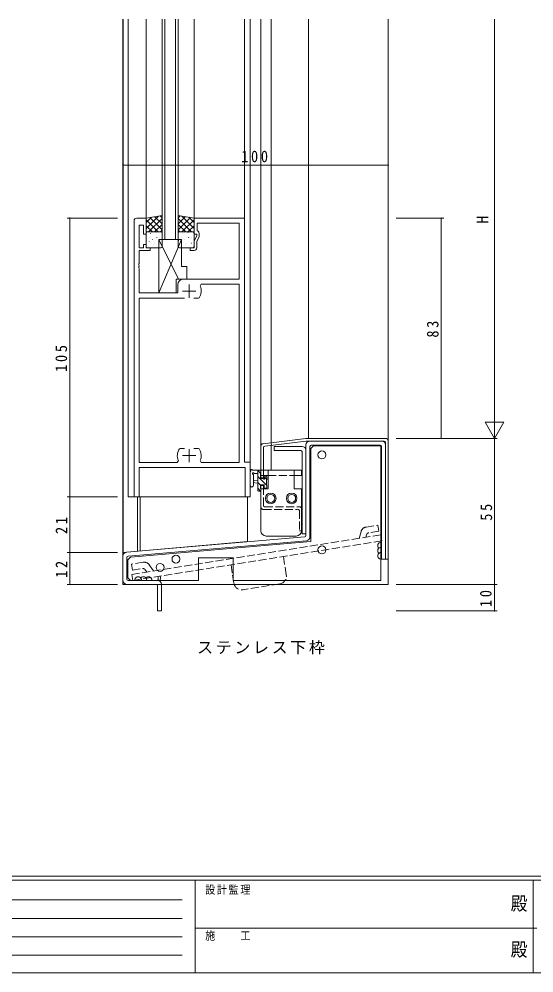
# Model space of a CAD drawing. Units: millimetres on the paper. Extents: x -397 to 397, y -282 to 282.
# Drawn here: x -202.7 to -8.6, y -282.1 to 77.3 of the extents above; entities that cross this region are included whole.
import ezdxf
from ezdxf.enums import TextEntityAlignment as Align

# ---------------------------------------------------------------- set-up
doc = ezdxf.new("R2010")
doc.units = ezdxf.units.MM
doc.linetypes.add('USER1', pattern=[0.375, 0.25, -0.125])
doc.linetypes.add('USER2', pattern=[4, 3, -1])
for name, color, linetype, lineweight in [('0-1_YKK_ZWAK', 7, 'Continuous', 18), ('0-3_YKK_11', 7, 'Continuous', 18), ('0-4_YKK_12', 2, 'Continuous', 18), ('0-5_YKK_13', 4, 'Continuous', 18), ('0-6_YKK_D', 6, 'Continuous', 18)]:
    doc.layers.add(name, color=color, linetype=linetype, lineweight=lineweight)
doc.layers.add('0-2_USER1', color=7, linetype='Continuous')
doc.styles.add('ＭＳ ゴシック', font='')
doc.styles.get('ＭＳ ゴシック').set_extended_font_data('MS Gothic')

msp = doc.modelspace()

# ---------------------------------------------------------------- linework, layer by layer
at = {"layer": '0-1_YKK_ZWAK'}
for p, q in [((376.092, -245.7), (-393.908, -245.7)), ((338.292, -247.1), (-393.908, -247.1)), ((-136.308, -247.1), (-136.308, -282.1)), ((-8.908, -247.1), (-8.908, -282.1)), ((-136.308, -265.299), (-7.508, -265.299)), ((-393.908, -282.1), (338.292, -282.1))]:
    msp.add_line(p, q, dxfattribs=at)
at = {"layer": '0-1_YKK_ZWAK', "linetype": 'USER1'}
for p, q in [((-389.31, -254.612), (-141.117, -254.612)), ((-389.31, -261.541), (-141.117, -261.541)), ((-389.31, -268.47), (-141.117, -268.47)), ((-389.31, -275.398), (-141.117, -275.398))]:
    msp.add_line(p, q, dxfattribs=at)
at = {"layer": '0-3_YKK_11'}
for p, q in [((-159.336, 1.3), (-159.336, -102.7)), ((-154.736, 2.3), (-158.336, 2.3)), ((-154.736, -3.7), (-154.736, 2.3)), ((-136.736, 2.3), (-136.736, -3.7)), ((-117.736, 2.3), (-136.736, 2.3)), ((-135.536, 0.37), (-119.666, 0.37)), ((-135.536, -2.5), (-135.536, 0.37)), ((-119.666, 0.37), (-119.666, -20.7)), ((-117.736, -89.7), (-117.736, 2.3)), ((-157.406, -0.4), (-155.736, -0.4)), ((-157.406, -8.9), (-157.406, -0.4)), ((-155.736, -0.4), (-155.736, -3.7)), ((-135.236, -2.673), (-135.536, -2.5)), ((-134.736, -4.2), (-134.736, -3.539)), ((-155.736, -3.7), (-154.736, -3.7)), ((-136.736, -3.7), (-135.736, -3.7)), ((-135.736, -4.2), (-136.736, -6.345)), ((-136.736, -6.345), (-136.736, -8.9)), ((-135.736, -3.7), (-135.736, -4.2)), ((-135.736, -6.566), (-134.829, -4.623)), ((-135.736, -8.9), (-135.736, -6.566)), ((-155.736, -8.9), (-157.406, -8.9)), ((-157.406, -9.9), (-153.236, -9.9)), ((-157.406, -14.742), (-157.406, -9.9)), ((-155.736, -7.7), (-155.736, -8.9)), ((-154.736, -7.7), (-155.736, -7.7)), ((-154.736, -8.9), (-154.736, -7.7)), ((-153.236, -8.9), (-154.736, -8.9)), ((-153.236, -9.9), (-153.236, -8.9)), ((-138.236, -8.9), (-138.236, -9.9)), ((-136.736, -8.9), (-138.236, -8.9)), ((-138.236, -9.9), (-136.736, -9.9)), ((-157.526, -14.925), (-157.406, -14.742)), ((-157.526, -15.475), (-157.526, -14.925)), ((-157.406, -15.658), (-157.526, -15.475)), ((-157.526, -15.925), (-157.406, -15.742)), ((-157.526, -16.475), (-157.526, -15.925)), ((-157.406, -16.658), (-157.526, -16.475)), ((-157.406, -15.742), (-157.406, -15.658)), ((-157.406, -25.9), (-157.406, -16.658)), ((-119.666, -20.7), (-140.836, -20.7)), ((-142.836, -22.7), (-142.836, -25.9)), ((-138.536, -22.7), (-138.536, -27.7)), ((-133.984, -22.63), (-134.439, -23.337)), ((-119.666, -22.63), (-133.984, -22.63)), ((-119.666, -89.77), (-119.666, -22.63)), ((-142.836, -25.9), (-157.406, -25.9)), ((-157.406, -27.9), (-157.406, -89.77)), ((-140.286, -27.9), (-157.406, -27.9)), ((-141.036, -25.2), (-136.036, -25.2)), ((-135.089, -27.9), (-136.786, -27.9)), ((-134.843, -27.771), (-135.089, -27.9)), ((-142.229, -84.629), (-141.982, -84.5)), ((-141.982, -84.5), (-140.286, -84.5)), ((-138.536, -84.7), (-138.536, -89.7)), ((-136.786, -84.5), (-135.089, -84.5)), ((-136.786, -84.5), (-135.089, -84.5)), ((-135.089, -84.5), (-134.843, -84.629)), ((-157.406, -89.77), (-143.087, -89.77)), ((-143.087, -89.77), (-142.632, -89.063)), ((-141.036, -87.2), (-136.036, -87.2)), ((-134.439, -89.063), (-133.984, -89.77)), ((-133.984, -89.77), (-119.666, -89.77)), ((-115.536, -89.7), (-117.736, -89.7)), ((-115.536, -102.7), (-115.536, -89.7)), ((-157.406, -91.7), (-117.466, -91.7)), ((-157.406, -102.7), (-157.406, -91.7)), ((-117.466, -91.7), (-117.466, -102.7)), ((-159.336, -102.7), (-157.406, -102.7)), ((-117.466, -102.7), (-115.536, -102.7))]:
    msp.add_line(p, q, dxfattribs=at)
for centre, radius, start, end in [((-158.336, 1.3), 1, 90.00001, 179.99999), ((-135.736, -3.539), 1, 360, 60.00002), ((-135.736, -4.2), 1, 335.00003, 0.00001), ((-136.736, -8.9), 1, 270.00001, 359.99999), ((-140.836, -22.7), 2, 90.00001, 179.99999), ((-138.536, -25.2), 4.5, 325.15008, 24.45637), ((-138.536, -87.2), 4.5, 145.15008, 204.45637), ((-138.536, -87.2), 4.5, 335.54363, 34.84992)]:
    msp.add_arc(centre, radius, start, end, dxfattribs=at)
at = {"layer": '0-4_YKK_12'}
for p, q in [((-163.536, -135.7), (-163.536, 77.3)), ((-163.436, -123.7), (-163.436, 77.3)), ((-154.736, 77.3), (-154.736, 2.3)), ((-148.736, -5.7), (-148.736, 77.3)), ((-147.736, 77.3), (-147.736, -5.7)), ((-143.736, -5.7), (-143.736, 77.3)), ((-142.736, 77.3), (-142.736, -5.7)), ((-136.736, 77.3), (-136.736, 2.3)), ((-117.736, 77.3), (-117.736, 2.3)), ((-115.536, 77.3), (-115.536, -102.7)), ((-111.536, -92.7), (-111.536, 77.3)), ((-107.636, -82.318), (-107.636, 77.3)), ((-93.636, -80.7), (-93.636, 77.3)), ((-63.536, -135.7), (-63.536, 77.3)), ((-142.736, -5.7), (-148.736, -5.7)), ((-107.636, -92.7), (-107.636, -83.326)), ((-115.336, -92.7), (-115.536, -92.7)), ((-107.636, -92.7), (-114.516, -92.7)), ((-158.036, -102.7), (-158.036, -123.219)), ((-157.036, -102.7), (-157.036, -123.131)), ((-116.536, -119.597), (-116.536, -102.7)), ((-163.436, -123.7), (-116.536, -119.597)), ((-163.536, -135.7), (-63.536, -135.7))]:
    msp.add_line(p, q, dxfattribs=at)
msp.add_lwpolyline([(-161.536, 77.3), (-161.536, -102.7), (-115.536, -102.7)], dxfattribs=at)
at = {"layer": '0-5_YKK_13'}
for p, q in [((-148.736, 3.3), (-154.736, 2.3)), ((-150.112, 3.071), (-154.736, -1.553)), ((-152.806, 2.622), (-154.736, 0.692)), ((-154.736, 2.3), (-154.736, -2.9)), ((-154.736, 1.634), (-150.201, -2.9)), ((-148.736, 2.202), (-153.837, -2.9)), ((-153.382, 2.526), (-148.736, -2.121)), ((-151.457, 2.846), (-148.736, 0.124)), ((-149.533, 3.167), (-148.736, 2.37)), ((-148.736, -2.9), (-148.736, 3.3)), ((-142.736, -2.9), (-142.736, 3.3)), ((-142.736, 3.3), (-136.736, 2.3)), ((-141.938, 3.167), (-142.736, 2.37)), ((-140.014, 2.846), (-142.736, 0.124)), ((-138.089, 2.526), (-142.736, -2.121)), ((-142.736, 2.202), (-137.634, -2.9)), ((-141.359, 3.071), (-136.736, -1.553)), ((-136.736, 1.634), (-141.27, -2.9)), ((-138.665, 2.622), (-136.736, 0.692)), ((-136.736, 2.3), (-136.736, -2.9)), ((-154.736, -0.611), (-152.446, -2.9)), ((-154.736, -2.856), (-154.691, -2.9)), ((-154.736, -2.9), (-148.736, -2.9)), ((-154.736, -8.4), (-154.736, -3.4)), ((-154.236, -2.9), (-149.236, -2.9)), ((-153.101, -3.521), (-153.057, -3.545)), ((-151.708, -2.995), (-151.702, -3.002)), ((-148.736, -0.043), (-151.592, -2.9)), ((-151.024, -3.088), (-150.981, -3.112)), ((-148.736, -2.288), (-149.347, -2.9)), ((-148.736, -3.4), (-148.736, -8.4)), ((-142.736, -0.043), (-139.879, -2.9)), ((-142.736, -2.288), (-142.124, -2.9)), ((-136.736, -2.9), (-142.736, -2.9)), ((-142.736, -8.4), (-142.736, -3.4)), ((-142.236, -2.9), (-137.236, -2.9)), ((-141.101, -3.521), (-141.057, -3.545)), ((-139.708, -2.995), (-139.702, -3.002)), ((-136.736, -0.611), (-139.025, -2.9)), ((-139.024, -3.088), (-138.981, -3.112)), ((-136.736, -2.856), (-136.78, -2.9)), ((-136.736, -3.4), (-136.736, -8.4)), ((-154.534, -6.145), (-154.491, -6.169)), ((-153.699, -6.392), (-153.653, -6.48)), ((-153.528, -4.977), (-153.521, -4.985)), ((-152.458, -5.712), (-152.414, -5.736)), ((-151.553, -7.182), (-151.546, -7.19)), ((-150.81, -4.867), (-150.763, -4.956)), ((-150.433, -4.978), (-150.389, -5.002)), ((-149.986, -25.9), (-141.486, -5.7)), ((-149.986, -25.9), (-149.986, -5.7)), ((-149.986, -5.7), (-141.486, -5.7)), ((-142.56, -20.7), (-149.986, -5.7)), ((-149.79, -7.17), (-149.746, -7.194)), ((-149.767, -5.162), (-149.76, -5.17)), ((-142.534, -6.145), (-142.491, -6.169)), ((-141.699, -6.392), (-141.653, -6.48)), ((-141.528, -4.977), (-141.521, -4.985)), ((-141.486, -5.7), (-141.486, -15.9)), ((-140.458, -5.712), (-140.414, -5.736)), ((-139.553, -7.182), (-139.546, -7.19)), ((-138.81, -4.867), (-138.763, -4.956)), ((-138.433, -4.978), (-138.389, -5.002)), ((-137.79, -7.17), (-137.746, -7.194)), ((-137.767, -5.162), (-137.76, -5.17)), ((-149.236, -8.9), (-154.236, -8.9)), ((-153.891, -8.336), (-153.848, -8.36)), ((-151.867, -7.602), (-151.823, -7.626)), ((-137.236, -8.9), (-142.236, -8.9)), ((-141.891, -8.336), (-141.848, -8.36)), ((-139.867, -7.602), (-139.823, -7.626)), ((-141.486, -15.9), (-139.486, -15.9)), ((-139.486, -15.9), (-139.486, -20.7)), ((-143.486, -20.7), (-143.486, -25.9)), ((-139.486, -20.7), (-143.486, -20.7)), ((-143.486, -25.9), (-149.986, -25.9)), ((-110.097, -83.63), (-94.474, -81.7)), ((-107.512, -83.311), (-107.636, -82.318)), ((-65.036, -81.7), (-94.474, -81.7)), ((-64.536, -82.2), (-64.536, -126.2)), ((-63.536, -81.7), (-63.536, -126.2)), ((-106.536, -83.7), (-106.536, -85.2)), ((-96.036, -83.7), (-106.536, -83.7)), ((-96.536, -85.2), (-106.536, -85.2)), ((-96.036, -116.7), (-96.036, -85.7)), ((-94.536, -83.2), (-94.536, -117.295)), ((-94.536, -85.2), (-94.536, -101.7)), ((-93.036, -117.753), (-93.036, -83.7)), ((-91.736, -83.5), (-92.736, -84.5)), ((-92.736, -119.5), (-92.736, -84.5)), ((-66.536, -83.2), (-92.536, -83.2)), ((-91.736, -83.5), (-66.336, -83.5)), ((-66.336, -83.5), (-66.336, -134.2)), ((-66.036, -83.7), (-66.036, -126.2)), ((-64.536, -83.2), (-64.536, -126.2)), ((-115.536, -98.428), (-115.536, -93.266)), ((-111.836, -92.7), (-114.516, -92.7)), ((-112.736, -92.7), (-112.736, -100.3)), ((-111.711, -93.798), (-112.736, -92.774)), ((-111.536, -92.7), (-111.536, -94.7)), ((-111.536, -92.7), (-96.236, -92.7)), ((-111.536, -93.6), (-111.536, -93)), ((-111.536, -93.2), (-111.536, -94.2)), ((-108.736, -92.7), (-108.736, -99.7)), ((-99.036, -92.7), (-99.036, -99.7)), ((-96.236, -92.7), (-96.236, -94.7)), ((-114.336, -98.428), (-114.333, -94.467)), ((-113.916, -93.9), (-112.736, -93.9)), ((-112.736, -96.4), (-113.88, -96.502)), ((-109.436, -98.319), (-112.736, -95.019)), ((-111.736, -95.8), (-111.736, -93.8)), ((-110.797, -95.8), (-111.736, -95.8)), ((-111.536, -94.7), (-108.736, -94.7)), ((-110.336, -95), (-110.336, -95.339)), ((-109.282, -96.228), (-110.336, -95.174)), ((-109.323, -95.288), (-109.823, -94.788)), ((-109.436, -98.4), (-109.436, -96.3)), ((-109.236, -96.1), (-109.236, -95.5)), ((-99.036, -94.7), (-96.236, -94.7)), ((-112.736, -97.6), (-113.88, -97.498)), ((-111.736, -98.264), (-112.736, -97.264)), ((-111.685, -100.56), (-112.736, -99.509)), ((-112.436, -100.6), (-111.836, -100.6)), ((-111.736, -98.2), (-110.336, -98.2)), ((-111.736, -99.5), (-111.736, -98.2)), ((-111.536, -98.5), (-111.536, -99.7)), ((-111.536, -98.5), (-110.536, -98.5)), ((-111.536, -98.5), (-110.536, -98.5)), ((-111.536, -100.3), (-111.536, -99.7)), ((-111.536, -99.7), (-108.736, -99.7)), ((-111.536, -99.7), (-111.536, -115.5)), ((-110.536, -99.7), (-110.536, -98.5)), ((-110.336, -98.2), (-110.336, -99.1)), ((-110.036, -99.4), (-109.536, -99.4)), ((-109.279, -98.476), (-109.311, -98.443)), ((-109.236, -99.1), (-109.236, -98.6)), ((-99.036, -99.7), (-96.236, -99.7)), ((-96.236, -99.7), (-96.236, -115.493)), ((-94.993, -117.793), (-162.164, -123.582)), ((-109.536, -117.5), (-98.236, -117.5)), ((-94.536, -116.7), (-96.036, -116.7)), ((-161.579, -125.037), (-94.407, -119.248)), ((-163.536, -134.2), (-163.536, -125.076)), ((-162.036, -125.535), (-162.036, -133.7)), ((-135.036, -125.7), (-122.036, -125.7)), ((-135.036, -125.7), (-135.036, -134.2)), ((-122.036, -125.7), (-122.036, -134.2)), ((-161.736, -133.2), (-161.736, -126.4)), ((-64.536, -126.2), (-66.036, -126.2)), ((-63.536, -126.2), (-64.536, -126.2)), ((-151.036, -135.7), (-162.036, -135.7)), ((-161.736, -133.2), (-160.736, -134.2)), ((-161.536, -134.2), (-150.536, -134.2)), ((-135.036, -134.2), (-160.736, -134.2)), ((-150.536, -136.2), (-150.536, -145.7)), ((-149.036, -145.7), (-149.036, -135.7)), ((-66.336, -134.2), (-122.036, -134.2)), ((-150.536, -145.7), (-149.036, -145.7))]:
    msp.add_line(p, q, dxfattribs=at)
at = {"layer": '0-5_YKK_13', "linetype": 'USER2'}
for p, q in [((-108.736, -94.7), (-99.036, -94.7)), ((-111.536, -99.7), (-111.536, -106.497)), ((-110.536, -105.997), (-110.536, -99.7)), ((-110.536, -107.497), (-97.736, -107.497)), ((-110.036, -106.497), (-97.036, -106.497)), ((-96.236, -107.497), (-96.236, -115.5)), ((-96.036, -107.497), (-96.036, -115.492)), ((-97.036, -107.997), (-97.036, -115.492)), ((-71.899, -114.096), (-67.455, -113.392)), ((-67.455, -113.392), (-67.095, -115.664)), ((-66.366, -117.067), (-160.197, -131.928)), ((-97.036, -115.492), (-96.036, -115.492)), ((-74.502, -118.356), (-73.75, -115.734)), ((-71.715, -116.98), (-71.996, -117.959)), ((-67.095, -115.664), (-70.91, -116.268)), ((-66.007, -119.339), (-66.366, -117.067)), ((-159.837, -134.2), (-66.007, -119.339)), ((-103.045, -125.205), (-101.95, -132.119)), ((-155.853, -127.393), (-160.297, -128.097)), ((-160.297, -128.097), (-159.938, -130.369)), ((-152.061, -130.64), (-153.586, -128.378)), ((-121.704, -135.248), (-122.799, -128.334)), ((-160.197, -131.928), (-159.837, -134.2)), ((-159.938, -130.369), (-156.122, -129.764)), ((-155.137, -130.193), (-154.567, -131.037)), ((-104.444, -135.551), (-118.271, -137.741))]:
    msp.add_line(p, q, dxfattribs=at)
at = {"layer": '0-5_YKK_13'}
for points in [[(-110.658, -82.692), (-94.536, -80.7), (-64.536, -80.7)], [(-111.536, -83.684), (-111.536, -95.5), (-110.536, -95.5), (-110.536, -84.126)], [(-92.736, -119.5), (-160.736, -125.4), (-161.736, -126.4)]]:
    msp.add_lwpolyline(points, dxfattribs=at)
for centre, radius in [((-88.536, -86.901), 1.5), ((-107.836, -103.3), 2), ((-107.836, -103.3), 1.5), ((-99.936, -103.3), 2), ((-99.936, -103.3), 1.5), ((-88.536, -122.7), 1.5), ((-143.536, -126.2), 1.5), ((-149.536, -129.3), 1.5)]:
    msp.add_circle(centre, radius, dxfattribs=at)
for centre, radius, start, end in [((-154.236, -3.4), 0.5, 90, 180), ((-149.236, -3.4), 0.5, 0, 90), ((-142.236, -3.4), 0.5, 90, 180), ((-137.236, -3.4), 0.5, 0, 90), ((-154.236, -8.4), 0.5, 180, 270), ((-149.236, -8.4), 0.5, 270, 0), ((-142.236, -8.4), 0.5, 180, 270), ((-137.236, -8.4), 0.5, 270, 0), ((-93.036, -83.2), 1.5, 90, 180), ((-66.036, -83.2), 1.5, 0, 90), ((-65.036, -82.2), 0.5, 0, 90), ((-64.536, -81.7), 1, 0, 90), ((-110.536, -83.684), 1, 97.04204, 180), ((-110.036, -84.126), 0.5, 97.04204, 180), ((-96.536, -85.7), 0.5, 0, 90), ((-96.036, -85.2), 1.5, 0, 90), ((-92.536, -83.7), 0.5, 90, 180), ((-66.536, -83.7), 0.5, 0, 90), ((-115.236, -93.266), 0.3, 130.52878, 180), ((-115.625, -92.81), 0.3, 310.52878, 10.52878), ((-115.036, -92.7), 0.3, 30, 190.52878), ((-114.516, -92.4), 0.3, 210, 270), ((-111.836, -93), 0.3, 0, 90), ((-114.436, -93.9), 0.3, 30, 250.81024), ((-114.633, -94.467), 0.3, 359.95977, 70.81024), ((-113.836, -97), 0.5, 95.09207, 264.90793), ((-113.916, -93.6), 0.3, 210, 270), ((-111.736, -93.6), 0.2, 270, 0), ((-110.797, -96.1), 0.3, 33.05573, 90), ((-110.336, -95.8), 0.25, 213.05573, 56.94427), ((-110.036, -95), 0.3, 45, 180), ((-110.036, -95.339), 0.3, 180, 236.94427), ((-109.436, -96.1), 0.2, 270, 0), ((-109.536, -95.5), 0.3, 0, 45), ((-114.936, -98.428), 0.6, 179.95977, 359.95977), ((-112.436, -100.3), 0.3, 180, 270), ((-111.836, -100.3), 0.3, 270, 0), ((-111.736, -99.7), 0.2, 0, 90), ((-110.036, -99.1), 0.3, 180, 270), ((-109.536, -99.1), 0.3, 270, 0), ((-109.436, -98.6), 0.2, 0, 90), ((-109.536, -115.5), 2, 180, 270), ((-109.536, -115.5), 2, 180, 270), ((-98.236, -115.5), 2, 270, 0), ((-98.236, -115.5), 2, 270, 0), ((-95.036, -117.295), 0.5, 274.92565, 0), ((-94.536, -117.753), 1.5, 274.92565, 0), ((-66.221, -121.083), 1.28, 90, 228.59317), ((-66.221, -123.003), 1.28, 90, 228.59037), ((-162.036, -125.076), 1.5, 94.92565, 180), ((-161.536, -125.535), 0.5, 94.92565, 180), ((-66.221, -124.923), 1.28, 90, 273.83997), ((-157.76, -134.114), 1.28, 0, 183.83997), ((-155.84, -134.114), 1.28, 0, 138.59037), ((-153.92, -134.114), 1.28, 0, 138.59317), ((-151.762, -133.328), 1.54, 325.51653, 24.13093), ((-151.605, -133.271), 2.2, 331.04679, 18.69997), ((-162.036, -134.2), 1.5, 180, 270), ((-161.536, -133.7), 0.5, 180, 270), ((-151.036, -136.2), 0.5, 0, 90), ((-150.536, -135.7), 1.5, 0, 90)]:
    msp.add_arc(centre, radius, start, end, dxfattribs=at)
at = {"layer": '0-5_YKK_13', "linetype": 'USER2'}
for centre, radius, start, end in [((-110.536, -106.497), 1, 180, 270), ((-110.036, -105.997), 0.5, 180, 270), ((-97.536, -107.997), 0.5, 0, 90), ((-97.036, -107.497), 1, 0, 90), ((-71.539, -116.368), 2.3, 98.99998, 163.99998), ((-70.754, -117.256), 1, 98.99998, 163.99998), ((-155.493, -129.665), 2.3, 33.99998, 98.99998), ((-155.966, -130.752), 1, 33.99998, 98.99998), ((-104.913, -132.588), 3, 279, 9), ((-118.741, -134.778), 3, 189.00002, 279)]:
    msp.add_arc(centre, radius, start, end, dxfattribs=at)
at = {"layer": '0-6_YKK_D'}
for p, q in [((-23.536, 77.3), (-23.536, -73.7)), ((-163.536, 3.3), (-163.536, 23.3)), ((-163.536, 22.3), (-63.536, 22.3)), ((-63.536, 3.3), (-63.536, 23.3)), ((-165.536, 2.3), (-184.536, 2.3)), ((-183.536, -102.7), (-183.536, 2.3)), ((-60.536, 2.3), (-42.536, 2.3)), ((-43.536, -80.7), (-43.536, 2.3)), ((-23.536, -80.7), (-23.536, -68.576)), ((-20.036, -74.638), (-27.036, -74.638)), ((-23.536, -80.7), (-27.036, -74.638)), ((-23.536, -80.7), (-20.036, -74.638)), ((-60.536, -80.7), (-42.536, -80.7)), ((-60.536, -80.7), (-22.536, -80.7)), ((-60.536, -80.7), (-22.536, -80.7)), ((-23.536, -135.7), (-23.536, -80.7)), ((-165.536, -102.7), (-184.536, -102.7)), ((-165.536, -102.7), (-184.536, -102.7)), ((-183.536, -102.7), (-183.536, -123.7)), ((-165.536, -123.7), (-184.536, -123.7)), ((-165.536, -123.7), (-184.536, -123.7)), ((-183.536, -123.7), (-183.536, -135.7)), ((-165.536, -135.7), (-184.536, -135.7)), ((-60.536, -135.7), (-22.536, -135.7)), ((-60.536, -135.7), (-22.536, -135.7)), ((-23.536, -135.7), (-23.536, -145.7)), ((-60.536, -145.7), (-22.536, -145.7))]:
    msp.add_line(p, q, dxfattribs=at)
for centre, start, end in [((-163.536, 22.3), 0, 180), ((-163.536, 22.3), 180, 0), ((-63.536, 22.3), 0, 180), ((-63.536, 22.3), 180, 0), ((-183.536, 2.3), 90, 270), ((-183.536, 2.3), 270, 90), ((-43.536, 2.3), 90, 270), ((-43.536, 2.3), 270, 90), ((-43.536, -80.7), 90, 270), ((-43.536, -80.7), 270, 90), ((-183.536, -102.7), 90, 270), ((-183.536, -102.7), 90, 270), ((-183.536, -102.7), 270, 90), ((-183.536, -102.7), 270, 90), ((-183.536, -123.7), 90, 270), ((-183.536, -123.7), 90, 270), ((-183.536, -123.7), 270, 90), ((-183.536, -123.7), 270, 90), ((-183.536, -135.7), 90, 270), ((-183.536, -135.7), 270, 90), ((-23.536, -135.7), 90, 270), ((-23.536, -135.7), 90, 270), ((-23.536, -135.7), 270, 90), ((-23.536, -135.7), 270, 90), ((-23.536, -145.7), 90, 270), ((-23.536, -145.7), 270, 90)]:
    msp.add_arc(centre, 0.106, start, end, dxfattribs=at)

# ---------------------------------------------------------------- texts
at = {"layer": '0-1_YKK_ZWAK', "style": 'ＭＳ ゴシック', "width": 0.9}
for p in [(-17.39, -260.056), (-17.39, -277.378)]:
    msp.add_text('殿', height=5.132, dxfattribs=at).set_placement(p, align=Align.BOTTOM_LEFT)
at = {"layer": '0-1_YKK_ZWAK', "char_height": 3.079, "attachment_point": 7, "style": 'ＭＳ ゴシック'}
for s, insert in [('\\T1.17;\\W0.9;設計監理', (-132.539, -252.633)), ('\\T1.17;\\W0.9;施\u3000\u3000工', (-132.539, -269.954))]:
    msp.add_mtext(s, dxfattribs=dict(at, insert=insert))
at = {"layer": '0-2_USER1', "insert": (-135.559, -162.118), "char_height": 4.399, "attachment_point": 7, "style": 'ＭＳ ゴシック'}
msp.add_mtext('\\T1.17;ステンレス下枠', dxfattribs=at)
at = {"layer": '0-6_YKK_D', "color": 7, "style": 'ＭＳ ゴシック'}
msp.add_text('H', height=4.399, rotation=90, dxfattribs=at).set_placement((-24.536, 0.2), align=Align.BOTTOM_LEFT)
at = {"layer": '0-6_YKK_D', "color": 7, "insert": (-118.976, 23.3), "char_height": 4.399, "attachment_point": 7, "style": 'ＭＳ ゴシック'}
msp.add_mtext('\\T1.38;\\W0.9;100', dxfattribs=at)
at = {"layer": '0-6_YKK_D', "color": 7, "char_height": 4.399, "attachment_point": 7, "rotation": 90, "style": 'ＭＳ ゴシック'}
for s, insert in [('\\T1.37;\\W0.9;83', (-44.536, -42.72)), ('\\T1.38;\\W0.9;105', (-184.536, -55.64)), ('\\T1.37;\\W0.9;55', (-24.336, -111.72)), ('\\T1.37;\\W0.9;21', (-184.536, -116.72)), ('\\T1.37;\\W0.9;12', (-184.536, -133.22)), ('\\T1.37;\\W0.9;10', (-24.536, -144.22))]:
    msp.add_mtext(s, dxfattribs=dict(at, insert=insert))

doc.saveas('drawing.dxf')
